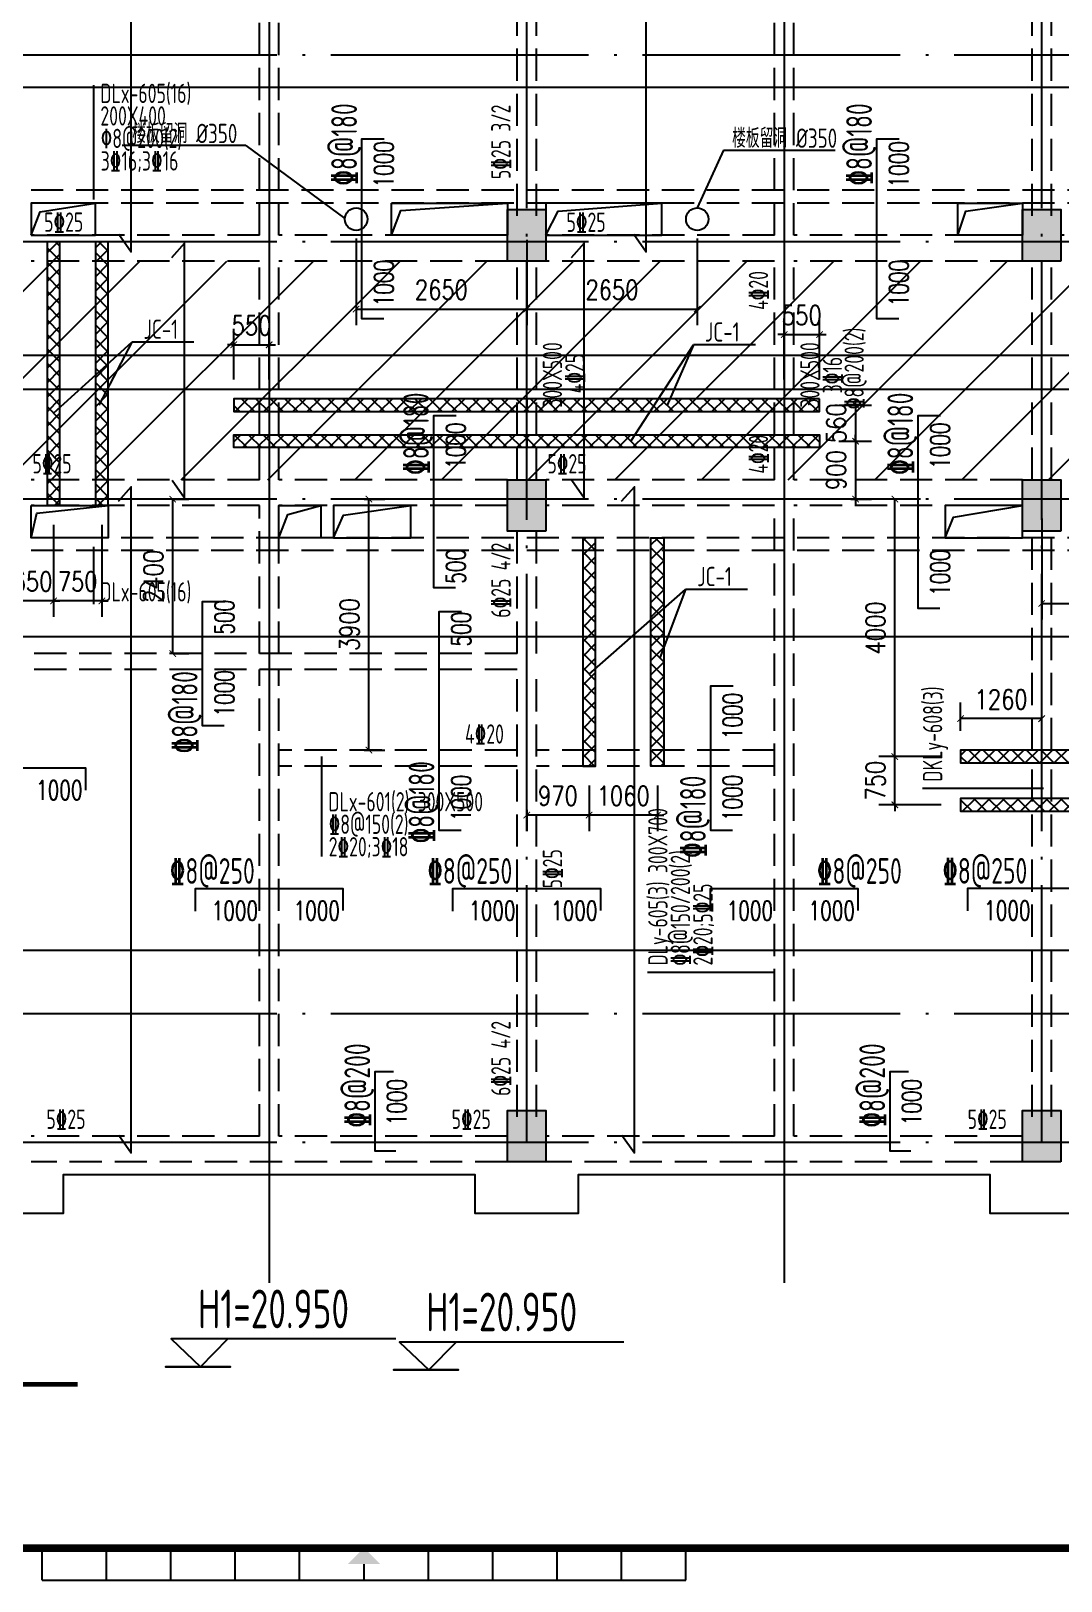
# Model space of a CAD drawing. Header units: millimetres. Extents: x 2998490 to 15040601, y 444546 to 7822218.
# Drawn here: x 14896272 to 14912272, y 7486254 to 7510340 of the extents above; entities that cross this region are included whole.
import ezdxf
from ezdxf.enums import TextEntityAlignment as Align

# ---------------------------------------------------------------- set-up
doc = ezdxf.new("R2010")
doc.units = ezdxf.units.MM
doc.header["$LTSCALE"] = 2000
doc.linetypes.add('DASH', pattern=[0.35, 0.25, -0.1])
doc.linetypes.add('DOTE', pattern=[2.42, 2, -0.2, 0.02, -0.2])
for name, color, linetype in [('3-AXIS', 3, 'Continuous'), ('3-ban', 84, 'Continuous'), ('3-ban-hatch', 9, 'Continuous'), ('3-ban-rein', 1, 'Continuous'), ('3-ban-TEXT', 7, 'Continuous'), ('3-ban设备基础', 3, 'Continuous'), ('3-COLUMN-UP', 2, 'Continuous'), ('3-dote', 43, 'DOTE'), ('3-HATCH', 8, 'Continuous'), ('3-liang-rein-X', 54, 'Continuous'), ('3-liang-rein-Y', 130, 'Continuous'), ('3-liang-R截面-X', 50, 'Continuous'), ('3-liang-R截面-Y', 70, 'Continuous'), ('3-liang-s-1', 44, 'Continuous'), ('3-liang-xu', 120, 'DASH'), ('图框', 7, 'Continuous')]:
    doc.layers.add(name, color=color, linetype=linetype)
doc.styles.add('DIM_FONT', font='SIMPLEX', dxfattribs={"width": 0.8, "bigfont": 'HZTXT'})
doc.styles.add('NT4', font='tssdeng.shx', dxfattribs={"width": 0.65, "bigfont": 'tssdchn.shx'})
doc.styles.add('TJ1', font='tj-romans1.shx', dxfattribs={"width": 0.8, "bigfont": 'tj-hztxt1.shx'})
doc.styles.add('TSSD_Rein', font='Tssdeng.shx', dxfattribs={"width": 0.7, "bigfont": 'hztxt.shx'})
doc.dimstyles.new('DIMN100', dxfattribs={"dimtxt": 300, "dimasz": 100, "dimexe": 250, "dimexo": 300, "dimgap": 150, "dimtad": 1, "dimdec": 0, "dimzin": 0, "dimdsep": 46, "dimtxsty": 'DIM_FONT', "dimblk": 'ARCHTICK', "dimcen": 0.09, "dimclrt": 7, "dimazin": 2, "dimtfac": 1, "dimtdec": 0, "dimtix": 1, "dimtmove": 2, "dimatfit": 3, "dimldrblk": 'ARCHTICK', "dimfxl": 0, "dimtolj": 1, "dimtzin": 0, "dimarcsym": 0})

# ---------------------------------------------------------------- blocks, each defined once
blk = doc.blocks.new('TJAD_TK_A0')
at = {"layer": '图框'}
for p, q in [((1517.5, -436.65), (1517.5, -431.65)), ((1527.5, -436.65), (1527.5, -431.65)), ((1537.5, -436.65), (1537.5, -431.65)), ((1547.5, -436.65), (1547.5, -431.65)), ((1557.5, -436.65), (1557.5, -431.65)), ((1577.5, -436.65), (1577.5, -431.65)), ((1587.5, -436.65), (1587.5, -431.65)), ((1597.5, -436.65), (1597.5, -431.65)), ((1607.5, -436.65), (1607.5, -431.65)), ((1617.5, -436.65), (1617.5, -431.65)), ((1517.5, -436.65), (1617.5, -436.65))]:
    blk.add_line(p, q, dxfattribs=at)
at = {"layer": '图框', "const_width": 1.2}
blk.add_lwpolyline([(2152, -431.7), (2152, 389.3), (998, 389.3), (998, -431.7)], close=True, dxfattribs=at)
at = {"layer": '图框', "const_width": 0.3}
blk.add_lwpolyline([(1567.5, -434.15), (1567.5, -436.65)], dxfattribs=at)
at = {"layer": '图框'}
blk.add_solid([(1570, -434.15), (1565, -434.15), (1567.5, -431.65)], dxfattribs=at)
blk = doc.blocks.new('_ArchTick')
at = {"color": 0, "linetype": 'ByBlock', "const_width": 0.15}
blk.add_lwpolyline([(-0.5, -0.5), (0.5, 0.5)], dxfattribs=at)
blk = doc.blocks.new('*D821')
at = {"layer": '3-ban设备基础', "color": 0, "lineweight": -2}
for p, q in [((14901322, 7507115), (14901322, 7505769)), ((14903972, 7507093), (14903972, 7505769)), ((14901322, 7506019), (14903972, 7506019))]:
    blk.add_line(p, q, dxfattribs=at)
at = {"layer": 'Defpoints', "color": 0}
for p in [(14901322, 7507415), (14903972, 7507393), (14903972, 7506019)]:
    blk.add_point(p, dxfattribs=at)
at = {"layer": '3-ban设备基础', "color": 0, "lineweight": -2, "xscale": 100, "yscale": 100, "zscale": 100, "rotation": 180}
blk.add_blockref('_ArchTick', (14901322, 7506019), dxfattribs=at)
at = {"layer": '3-ban设备基础', "color": 0, "lineweight": -2, "xscale": 100, "yscale": 100, "zscale": 100}
blk.add_blockref('_ArchTick', (14903972, 7506019), dxfattribs=at)
at = {"layer": '3-ban设备基础', "color": 7, "insert": (14902647, 7506319), "char_height": 300, "attachment_point": 5, "style": 'DIM_FONT'}
blk.add_mtext('\\A1;2650', dxfattribs=at)
blk = doc.blocks.new('*D822')
at = {"layer": '3-ban设备基础', "color": 0, "lineweight": -2}
for p, q in [((14903972, 7507093), (14903972, 7505769)), ((14906622, 7507115), (14906622, 7505769)), ((14903972, 7506019), (14906622, 7506019))]:
    blk.add_line(p, q, dxfattribs=at)
at = {"layer": 'Defpoints', "color": 0}
for p in [(14903972, 7507393), (14906622, 7507415), (14906622, 7506019)]:
    blk.add_point(p, dxfattribs=at)
at = {"layer": '3-ban设备基础', "color": 0, "lineweight": -2, "xscale": 100, "yscale": 100, "zscale": 100, "rotation": 180}
blk.add_blockref('_ArchTick', (14903972, 7506019), dxfattribs=at)
at = {"layer": '3-ban设备基础', "color": 0, "lineweight": -2, "xscale": 100, "yscale": 100, "zscale": 100}
blk.add_blockref('_ArchTick', (14906622, 7506019), dxfattribs=at)
at = {"layer": '3-ban设备基础', "color": 7, "insert": (14905297, 7506319), "char_height": 300, "attachment_point": 5, "style": 'DIM_FONT'}
blk.add_mtext('\\A1;2650', dxfattribs=at)
blk = doc.blocks.new('*D823')
at = {"layer": '3-ban设备基础', "color": 0, "lineweight": -2}
for p, q in [((14911972, 7502765), (14911972, 7501194)), ((14914422, 7502415), (14914422, 7501194)), ((14911972, 7501444), (14914422, 7501444))]:
    blk.add_line(p, q, dxfattribs=at)
at = {"layer": 'Defpoints', "color": 0}
for p in [(14911972, 7503065), (14914422, 7502715), (14914422, 7501444)]:
    blk.add_point(p, dxfattribs=at)
at = {"layer": '3-ban设备基础', "color": 0, "lineweight": -2, "xscale": 100, "yscale": 100, "zscale": 100, "rotation": 180}
blk.add_blockref('_ArchTick', (14911972, 7501444), dxfattribs=at)
at = {"layer": '3-ban设备基础', "color": 0, "lineweight": -2, "xscale": 100, "yscale": 100, "zscale": 100}
blk.add_blockref('_ArchTick', (14914422, 7501444), dxfattribs=at)
at = {"layer": '3-ban设备基础', "color": 7, "insert": (14913197, 7501744), "char_height": 300, "attachment_point": 5, "style": 'DIM_FONT'}
blk.add_mtext('\\A1;2450', dxfattribs=at)
blk = doc.blocks.new('*D924')
at = {"layer": '3-ban设备基础', "color": 0, "lineweight": -2}
for p, q in [((14896622, 7502665), (14896622, 7501234)), ((14897372, 7502665), (14897372, 7501234)), ((14896622, 7501484), (14896522, 7501484)), ((14897372, 7501484), (14896622, 7501484)), ((14897372, 7501484), (14897472, 7501484))]:
    blk.add_line(p, q, dxfattribs=at)
at = {"layer": 'Defpoints', "color": 0}
for p in [(14896622, 7502965), (14897372, 7502965), (14896622, 7501484)]:
    blk.add_point(p, dxfattribs=at)
at = {"layer": '3-ban设备基础', "color": 0, "lineweight": -2, "xscale": 100, "yscale": 100, "zscale": 100}
blk.add_blockref('_ArchTick', (14896622, 7501484), dxfattribs=at)
at = {"layer": '3-ban设备基础', "color": 0, "lineweight": -2, "xscale": 100, "yscale": 100, "zscale": 100, "rotation": 180}
blk.add_blockref('_ArchTick', (14897372, 7501484), dxfattribs=at)
at = {"layer": '3-ban设备基础', "color": 7, "insert": (14896997, 7501784), "char_height": 300, "attachment_point": 5, "style": 'DIM_FONT'}
blk.add_mtext('\\A1;750', dxfattribs=at)
blk = doc.blocks.new('*D925')
at = {"layer": '3-ban设备基础', "color": 0, "lineweight": -2}
for p, q in [((14896622, 7502665), (14896622, 7501234)), ((14895972, 7501799), (14895972, 7501234)), ((14895972, 7501484), (14895872, 7501484)), ((14896622, 7501484), (14895972, 7501484)), ((14896622, 7501484), (14896722, 7501484))]:
    blk.add_line(p, q, dxfattribs=at)
at = {"layer": 'Defpoints', "color": 0}
for p in [(14896622, 7502965), (14895972, 7502099), (14895972, 7501484)]:
    blk.add_point(p, dxfattribs=at)
at = {"layer": '3-ban设备基础', "color": 0, "lineweight": -2, "xscale": 100, "yscale": 100, "zscale": 100}
blk.add_blockref('_ArchTick', (14895972, 7501484), dxfattribs=at)
at = {"layer": '3-ban设备基础', "color": 0, "lineweight": -2, "xscale": 100, "yscale": 100, "zscale": 100, "rotation": 180}
blk.add_blockref('_ArchTick', (14896622, 7501484), dxfattribs=at)
at = {"layer": '3-ban设备基础', "color": 7, "insert": (14896297, 7501784), "char_height": 300, "attachment_point": 5, "style": 'DIM_FONT'}
blk.add_mtext('\\A1;650', dxfattribs=at)
blk = doc.blocks.new('*D926')
at = {"layer": '3-ban设备基础', "color": 0, "lineweight": -2}
for p, q in [((14899422, 7504925), (14899422, 7505713)), ((14899972, 7504925), (14899972, 7505713)), ((14899422, 7505463), (14899322, 7505463)), ((14899422, 7505463), (14899972, 7505463)), ((14899972, 7505463), (14900072, 7505463))]:
    blk.add_line(p, q, dxfattribs=at)
at = {"layer": 'Defpoints', "color": 0}
for p in [(14899972, 7505463), (14899422, 7504625), (14899972, 7504625)]:
    blk.add_point(p, dxfattribs=at)
at = {"layer": '3-ban设备基础', "color": 0, "lineweight": -2, "xscale": 100, "yscale": 100, "zscale": 100}
blk.add_blockref('_ArchTick', (14899422, 7505463), dxfattribs=at)
at = {"layer": '3-ban设备基础', "color": 0, "lineweight": -2, "xscale": 100, "yscale": 100, "zscale": 100, "rotation": 180}
blk.add_blockref('_ArchTick', (14899972, 7505463), dxfattribs=at)
at = {"layer": '3-ban设备基础', "color": 7, "insert": (14899697, 7505763), "char_height": 300, "attachment_point": 5, "style": 'DIM_FONT'}
blk.add_mtext('\\A1;550', dxfattribs=at)
blk = doc.blocks.new('*D927')
at = {"layer": '3-ban设备基础', "color": 0, "lineweight": -2}
for p, q in [((14907972, 7504925), (14907972, 7505872)), ((14908522, 7504925), (14908522, 7505872)), ((14907972, 7505622), (14907872, 7505622)), ((14907972, 7505622), (14908522, 7505622)), ((14908522, 7505622), (14908622, 7505622))]:
    blk.add_line(p, q, dxfattribs=at)
at = {"layer": 'Defpoints', "color": 0}
for p in [(14908522, 7505622), (14907972, 7504625), (14908522, 7504625)]:
    blk.add_point(p, dxfattribs=at)
at = {"layer": '3-ban设备基础', "color": 0, "lineweight": -2, "xscale": 100, "yscale": 100, "zscale": 100}
blk.add_blockref('_ArchTick', (14907972, 7505622), dxfattribs=at)
at = {"layer": '3-ban设备基础', "color": 0, "lineweight": -2, "xscale": 100, "yscale": 100, "zscale": 100, "rotation": 180}
blk.add_blockref('_ArchTick', (14908522, 7505622), dxfattribs=at)
at = {"layer": '3-ban设备基础', "color": 7, "insert": (14908247, 7505922), "char_height": 300, "attachment_point": 5, "style": 'DIM_FONT'}
blk.add_mtext('\\A1;550', dxfattribs=at)
blk = doc.blocks.new('*D928')
at = {"layer": '3-ban设备基础', "color": 0, "lineweight": -2}
for p, q in [((14909081, 7504525), (14909081, 7504625)), ((14908822, 7504525), (14909331, 7504525)), ((14909081, 7504525), (14909081, 7503965)), ((14908822, 7503965), (14909331, 7503965)), ((14909081, 7503965), (14909081, 7503865))]:
    blk.add_line(p, q, dxfattribs=at)
at = {"layer": 'Defpoints', "color": 0}
for p in [(14908522, 7504525), (14908522, 7503965), (14909081, 7503965)]:
    blk.add_point(p, dxfattribs=at)
at = {"layer": '3-ban设备基础', "color": 0, "lineweight": -2, "xscale": 100, "yscale": 100, "zscale": 100}
for p, rotation in [((14909081, 7504525), 270), ((14909081, 7503965), 90)]:
    blk.add_blockref('_ArchTick', p, dxfattribs=dict(at, rotation=rotation))
at = {"layer": '3-ban设备基础', "color": 7, "insert": (14908781, 7504245), "char_height": 300, "attachment_point": 5, "rotation": 90, "style": 'DIM_FONT'}
blk.add_mtext('\\A1;560', dxfattribs=at)
blk = doc.blocks.new('*D929')
at = {"layer": '3-ban设备基础', "color": 0, "lineweight": -2}
for p, q in [((14908822, 7503965), (14909331, 7503965)), ((14909081, 7503965), (14909081, 7504065)), ((14909081, 7503965), (14909081, 7503065)), ((14909007, 7503065), (14909331, 7503065)), ((14909081, 7503065), (14909081, 7502965))]:
    blk.add_line(p, q, dxfattribs=at)
at = {"layer": 'Defpoints', "color": 0}
for p in [(14908522, 7503965), (14908707, 7503065), (14909081, 7503065)]:
    blk.add_point(p, dxfattribs=at)
at = {"layer": '3-ban设备基础', "color": 0, "lineweight": -2, "xscale": 100, "yscale": 100, "zscale": 100}
for p, rotation in [((14909081, 7503965), 270), ((14909081, 7503065), 90)]:
    blk.add_blockref('_ArchTick', p, dxfattribs=dict(at, rotation=rotation))
at = {"layer": '3-ban设备基础', "color": 7, "insert": (14908781, 7503515), "char_height": 300, "attachment_point": 5, "rotation": 90, "style": 'DIM_FONT'}
blk.add_mtext('\\A1;900', dxfattribs=at)
blk = doc.blocks.new('*D933')
at = {"layer": '3-ban设备基础', "color": 0, "lineweight": -2}
for p, q in [((14910712, 7499465), (14910712, 7499904)), ((14911972, 7499465), (14911972, 7499904)), ((14911972, 7499654), (14910712, 7499654))]:
    blk.add_line(p, q, dxfattribs=at)
at = {"layer": 'Defpoints', "color": 0}
for p in [(14910712, 7499654), (14910712, 7499165), (14911972, 7499165)]:
    blk.add_point(p, dxfattribs=at)
at = {"layer": '3-ban设备基础', "color": 0, "lineweight": -2, "xscale": 100, "yscale": 100, "zscale": 100, "rotation": 180}
blk.add_blockref('_ArchTick', (14910712, 7499654), dxfattribs=at)
at = {"layer": '3-ban设备基础', "color": 0, "lineweight": -2, "xscale": 100, "yscale": 100, "zscale": 100}
blk.add_blockref('_ArchTick', (14911972, 7499654), dxfattribs=at)
at = {"layer": '3-ban设备基础', "color": 7, "insert": (14911342, 7499954), "char_height": 300, "attachment_point": 5, "style": 'DIM_FONT'}
blk.add_mtext('\\A1;1260', dxfattribs=at)
blk = doc.blocks.new('*D934')
at = {"layer": '3-ban设备基础', "color": 0, "lineweight": -2}
for p, q in [((14910412, 7499065), (14909441, 7499065)), ((14909691, 7499065), (14909691, 7499165)), ((14909691, 7498315), (14909691, 7499065)), ((14910412, 7498315), (14909441, 7498315)), ((14909691, 7498315), (14909691, 7498215))]:
    blk.add_line(p, q, dxfattribs=at)
at = {"layer": 'Defpoints', "color": 0}
for p in [(14909691, 7499065), (14910712, 7499065), (14910712, 7498315)]:
    blk.add_point(p, dxfattribs=at)
at = {"layer": '3-ban设备基础', "color": 0, "lineweight": -2, "xscale": 100, "yscale": 100, "zscale": 100}
for p, rotation in [((14909691, 7499065), 270), ((14909691, 7498315), 90)]:
    blk.add_blockref('_ArchTick', p, dxfattribs=dict(at, rotation=rotation))
at = {"layer": '3-ban设备基础', "color": 7, "insert": (14909391, 7498690), "char_height": 300, "attachment_point": 5, "rotation": 90, "style": 'DIM_FONT'}
blk.add_mtext('\\A1;750', dxfattribs=at)
blk = doc.blocks.new('*D935')
at = {"layer": '3-ban设备基础', "color": 0, "lineweight": -2}
for p, q in [((14910088, 7503065), (14909441, 7503065)), ((14909691, 7499065), (14909691, 7503065)), ((14910412, 7499065), (14909441, 7499065))]:
    blk.add_line(p, q, dxfattribs=at)
at = {"layer": 'Defpoints', "color": 0}
for p in [(14909691, 7503065), (14910388, 7503065), (14910712, 7499065)]:
    blk.add_point(p, dxfattribs=at)
at = {"layer": '3-ban设备基础', "color": 0, "lineweight": -2, "xscale": 100, "yscale": 100, "zscale": 100}
for p, rotation in [((14909691, 7503065), 90), ((14909691, 7499065), 270)]:
    blk.add_blockref('_ArchTick', p, dxfattribs=dict(at, rotation=rotation))
at = {"layer": '3-ban设备基础', "color": 7, "insert": (14909391, 7501065), "char_height": 300, "attachment_point": 5, "rotation": 90, "style": 'DIM_FONT'}
blk.add_mtext('\\A1;4000', dxfattribs=at)
blk = doc.blocks.new('*D936')
at = {"layer": '3-ban设备基础', "color": 0, "lineweight": -2}
for p, q in [((14904942, 7498615), (14904942, 7497906)), ((14906002, 7498615), (14906002, 7497906)), ((14904942, 7498156), (14904842, 7498156)), ((14906002, 7498156), (14904942, 7498156)), ((14906002, 7498156), (14906102, 7498156))]:
    blk.add_line(p, q, dxfattribs=at)
at = {"layer": 'Defpoints', "color": 0}
for p in [(14904942, 7498915), (14906002, 7498915), (14904942, 7498156)]:
    blk.add_point(p, dxfattribs=at)
at = {"layer": '3-ban设备基础', "color": 0, "lineweight": -2, "xscale": 100, "yscale": 100, "zscale": 100}
blk.add_blockref('_ArchTick', (14904942, 7498156), dxfattribs=at)
at = {"layer": '3-ban设备基础', "color": 0, "lineweight": -2, "xscale": 100, "yscale": 100, "zscale": 100, "rotation": 180}
blk.add_blockref('_ArchTick', (14906002, 7498156), dxfattribs=at)
at = {"layer": '3-ban设备基础', "color": 7, "insert": (14905472, 7498456), "char_height": 300, "attachment_point": 5, "style": 'DIM_FONT'}
blk.add_mtext('\\A1;1060', dxfattribs=at)
blk = doc.blocks.new('*D937')
at = {"layer": '3-ban设备基础', "color": 0, "lineweight": -2}
for p, q in [((14904942, 7498615), (14904942, 7497906)), ((14903972, 7498237), (14903972, 7497906)), ((14904942, 7498156), (14903972, 7498156))]:
    blk.add_line(p, q, dxfattribs=at)
at = {"layer": 'Defpoints', "color": 0}
for p in [(14904942, 7498915), (14903972, 7498537), (14903972, 7498156)]:
    blk.add_point(p, dxfattribs=at)
at = {"layer": '3-ban设备基础', "color": 0, "lineweight": -2, "xscale": 100, "yscale": 100, "zscale": 100, "rotation": 180}
blk.add_blockref('_ArchTick', (14903972, 7498156), dxfattribs=at)
at = {"layer": '3-ban设备基础', "color": 0, "lineweight": -2, "xscale": 100, "yscale": 100, "zscale": 100}
blk.add_blockref('_ArchTick', (14904942, 7498156), dxfattribs=at)
at = {"layer": '3-ban设备基础', "color": 7, "insert": (14904457, 7498456), "char_height": 300, "attachment_point": 5, "style": 'DIM_FONT'}
blk.add_mtext('\\A1;970', dxfattribs=at)
blk = doc.blocks.new('*D1900')
at = {"layer": '3-ban', "color": 0, "lineweight": -2}
for p, q in [((14901450, 7503065), (14901770, 7503065)), ((14901520, 7499165), (14901520, 7503065)), ((14901450, 7499165), (14901770, 7499165))]:
    blk.add_line(p, q, dxfattribs=at)
at = {"layer": 'Defpoints', "color": 0}
for p in [(14901150, 7503065), (14901520, 7503065), (14901150, 7499165)]:
    blk.add_point(p, dxfattribs=at)
at = {"layer": '3-ban', "color": 0, "lineweight": -2, "xscale": 100, "yscale": 100, "zscale": 100}
for p, rotation in [((14901520, 7503065), 90), ((14901520, 7499165), 270)]:
    blk.add_blockref('_ArchTick', p, dxfattribs=dict(at, rotation=rotation))
at = {"layer": '3-ban', "color": 7, "insert": (14901220, 7501115), "char_height": 300, "attachment_point": 5, "rotation": 90, "style": 'DIM_FONT'}
blk.add_mtext('\\A1;3900', dxfattribs=at)
blk = doc.blocks.new('*D1906')
at = {"layer": '3-ban', "color": 0, "lineweight": -2}
for p, q in [((14898473, 7500665), (14898473, 7503065)), ((14898482, 7503065), (14898723, 7503065)), ((14898482, 7500665), (14898723, 7500665))]:
    blk.add_line(p, q, dxfattribs=at)
at = {"layer": 'Defpoints', "color": 0}
for p in [(14898182, 7503065), (14898473, 7503065), (14898182, 7500665)]:
    blk.add_point(p, dxfattribs=at)
at = {"layer": '3-ban', "color": 0, "lineweight": -2, "xscale": 100, "yscale": 100, "zscale": 100}
for p, rotation in [((14898473, 7503065), 90), ((14898473, 7500665), 270)]:
    blk.add_blockref('_ArchTick', p, dxfattribs=dict(at, rotation=rotation))
at = {"layer": '3-ban', "color": 7, "insert": (14898173, 7501865), "char_height": 300, "attachment_point": 5, "rotation": 90, "style": 'DIM_FONT'}
blk.add_mtext('\\A1;2400', dxfattribs=at)

msp = doc.modelspace()

# ---------------------------------------------------------------- hatches: boundary and pattern name
at = {"layer": '3-ban-hatch'}
h = msp.add_hatch(dxfattribs=at)
h.set_pattern_fill('ANSI31', color=8, scale=300, style=0)
h.paths.add_polyline_path([(14920272.1, 7506765.4), (14857422.1, 7506765.4), (14857422.1, 7503365.4), (14920272.1, 7503365.4)])
at = {"layer": '3-ban设备基础'}
h = msp.add_hatch(dxfattribs=at)
h.set_pattern_fill('ANSI37', color=256, scale=50, style=0)
h.paths.add_polyline_path([(14896722.1, 7507065.4), (14896522.1, 7507065.4), (14896522.1, 7502965.4), (14896722.1, 7502965.4)])
h = msp.add_hatch(dxfattribs=at)
h.set_pattern_fill('ANSI37', color=256, scale=50, style=0)
h.paths.add_polyline_path([(14897472.1, 7507065.4), (14897272.1, 7507065.4), (14897272.1, 7502965.4), (14897472.1, 7502965.4)])
h = msp.add_hatch(dxfattribs=at)
h.set_pattern_fill('ANSI37', color=256, scale=50, style=0)
h.paths.add_polyline_path([(14903972.1, 7504625.4), (14899422.1, 7504625.4), (14899422.1, 7504425.4), (14903972.1, 7504425.4)])
h = msp.add_hatch(dxfattribs=at)
h.set_pattern_fill('ANSI37', color=256, scale=50, style=0)
h.paths.add_polyline_path([(14908522.1, 7504625.4), (14903972.1, 7504625.4), (14903972.1, 7504425.4), (14908522.1, 7504425.4)])
h = msp.add_hatch(dxfattribs=at)
h.set_pattern_fill('ANSI37', color=256, scale=50, style=0)
h.paths.add_polyline_path([(14903972.1, 7503865.4), (14899422.1, 7503865.4), (14899422.1, 7504065.4), (14903972.1, 7504065.4)])
h = msp.add_hatch(dxfattribs=at)
h.set_pattern_fill('ANSI37', color=256, scale=50, style=0)
h.paths.add_polyline_path([(14908522.1, 7503865.4), (14903972.1, 7503865.4), (14903972.1, 7504065.4), (14908522.1, 7504065.4)])
h = msp.add_hatch(dxfattribs=at)
h.set_pattern_fill('ANSI37', color=256, scale=50, style=0)
h.paths.add_polyline_path([(14904842.1, 7498915.4), (14905042.1, 7498915.4), (14905042.1, 7502465.4), (14904842.1, 7502465.4)])
h = msp.add_hatch(dxfattribs=at)
h.set_pattern_fill('ANSI37', color=256, scale=50, style=0)
h.paths.add_polyline_path([(14906102.1, 7498915.4), (14905902.1, 7498915.4), (14905902.1, 7502465.4), (14906102.1, 7502465.4)])
h = msp.add_hatch(dxfattribs=at)
h.set_pattern_fill('ANSI37', color=256, scale=50, style=0)
h.paths.add_polyline_path([(14916122.2, 7499165.4), (14910712.1, 7499165.4), (14910712.1, 7498965.4), (14916122.2, 7498965.4)])
h = msp.add_hatch(dxfattribs=at)
h.set_pattern_fill('ANSI37', color=256, scale=50, style=0)
h.paths.add_polyline_path([(14916122.2, 7498415.4), (14910712.1, 7498415.4), (14910712.1, 7498215.4), (14916122.2, 7498215.4)])
at = {"layer": '3-HATCH'}
for points in [[(14904272.1, 7506765.4), (14903672.1, 7506765.4), (14903672.1, 7507565.4), (14904272.1, 7507565.4)], [(14912272.1, 7506765.4), (14911672.1, 7506765.4), (14911672.1, 7507565.4), (14912272.1, 7507565.4)], [(14904272.1, 7502565.4), (14903672.1, 7502565.4), (14903672.1, 7503365.4), (14904272.1, 7503365.4)], [(14912272.1, 7502565.4), (14911672.1, 7502565.4), (14911672.1, 7503365.4), (14912272.1, 7503365.4)], [(14904272.1, 7492765.4), (14903672.1, 7492765.4), (14903672.1, 7493565.4), (14904272.1, 7493565.4)], [(14912272.1, 7492765.4), (14911672.1, 7492765.4), (14911672.1, 7493565.4), (14912272.1, 7493565.4)]]:
    msp.add_hatch(color=256, dxfattribs=at).paths.add_polyline_path(points)

# ---------------------------------------------------------------- linework, layer by layer
at = {"layer": '3-AXIS', "color": 15, "linetype": 'DOTE'}
for p, q in [((14903972.1, 7493065.4), (14903972.1, 7521720.3)), ((14911972.1, 7493065.4), (14911972.1, 7521720.3)), ((14933972.1, 7509965.4), (14854748.9, 7509965.4)), ((14933972.1, 7507065.4), (14854748.9, 7507065.4)), ((14933972.1, 7503065.4), (14854748.9, 7503065.4)), ((14933972.1, 7495065.4), (14854748.9, 7495065.4)), ((14933972.1, 7493065.4), (14854748.9, 7493065.4))]:
    msp.add_line(p, q, dxfattribs=at)
at = {"layer": '3-ban'}
msp.add_lwpolyline([(14905481.8, 7489967.7), (14901994.8, 7489967.7), (14902450.6, 7489536.4), (14901905.6, 7489536.4), (14902914.3, 7489536.4), (14902450.6, 7489536.4), (14902874.5, 7489967.7)], dxfattribs=at)
at = {"layer": '3-ban', "const_width": 70}
msp.add_lwpolyline([(14884540.6, 7489309.3), (14896996.4, 7489309.3)], dxfattribs=at)
at = {"layer": '3-ban-rein'}
for points in [[(14897634.4, 7507181.5), (14897827.9, 7506907.9), (14897827.9, 7517255.7), (14897624.8, 7517026.4)], [(14905634.4, 7507181.5), (14905827.9, 7506907.9), (14905827.9, 7517255.7), (14905624.8, 7517026.4)], [(14919910.2, 7509657.2), (14920183.9, 7509463.8), (14857522.8, 7509463.8), (14857752.1, 7509666.9)], [(14901750.7, 7505865.4), (14901412.8, 7505865.4), (14901412.8, 7508663), (14901758.8, 7508663)], [(14909750.7, 7505865.4), (14909412.8, 7505865.4), (14909412.8, 7508663), (14909758.8, 7508663)], [(14898465.4, 7503361.2), (14898658.8, 7503087.6), (14898658.8, 7507044.8), (14898455.7, 7506815.5)], [(14904673.9, 7503361.2), (14904867.3, 7503087.6), (14904867.3, 7507044.8), (14904664.2, 7506815.5)], [(14920155.5, 7504961.3), (14920155.5, 7505299.3), (14857539, 7505299.3), (14857539, 7504953.3)], [(14919949.7, 7504963), (14920223.4, 7504769.5), (14857522.8, 7504769.5), (14857752.1, 7504972.6)], [(14902868.3, 7501687.5), (14902530.4, 7501687.5), (14902530.4, 7504365.4), (14902876.4, 7504365.4)], [(14910391.3, 7501365.4), (14910053.3, 7501365.4), (14910053.3, 7504365.4), (14910399.3, 7504365.4)], [(14897634.4, 7493181.5), (14897827.9, 7492907.9), (14897827.9, 7503255.7), (14897624.8, 7503026.4)], [(14905451.5, 7493181.5), (14905644.9, 7492907.9), (14905644.9, 7503255.7), (14905441.9, 7503026.4)], [(14899274.4, 7499540.4), (14898936.4, 7499540.4), (14898936.4, 7501474.4), (14899282.4, 7501474.4)], [(14902952.4, 7497915.4), (14902614.5, 7497915.4), (14902614.5, 7501319.8), (14902960.5, 7501319.8)], [(14920116, 7500587), (14920116, 7500924.9), (14857524.9, 7500924.9), (14857524.9, 7500578.9)], [(14907169.6, 7497915.4), (14906831.6, 7497915.4), (14906831.6, 7500165.4), (14907177.7, 7500165.4)], [(14897122.2, 7498544.8), (14897122.2, 7498882.7), (14894822.2, 7498882.7), (14894822.2, 7498536.7)], [(14901122.2, 7496672.2), (14901122.2, 7497010.1), (14898822.2, 7497010.1), (14898822.2, 7496664.1)], [(14905122.2, 7496672.2), (14905122.2, 7497010.1), (14902822.2, 7497010.1), (14902822.2, 7496664.1)], [(14909122.2, 7496672.2), (14909122.2, 7497010.1), (14906822.2, 7497010.1), (14906822.2, 7496664.1)], [(14913122.2, 7496674.7), (14913122.2, 7497012.7), (14910822.2, 7497012.7), (14910822.2, 7496666.6)], [(14919910.2, 7496244.3), (14920183.9, 7496050.8), (14857522.8, 7496050.8), (14857752.1, 7496253.9)], [(14901904.8, 7494165.4), (14901612.7, 7494165.4), (14901612.7, 7492939.4), (14901942, 7492939.4)], [(14909904.8, 7494165.4), (14909612.7, 7494165.4), (14909612.7, 7492939.4), (14909942, 7492939.4)]]:
    msp.add_lwpolyline(points, dxfattribs=at)
at = {"layer": '3-ban设备基础'}
for p, q in [((14899611.6, 7508562.6), (14897686.7, 7508562.6)), ((14899611.6, 7508562.6), (14901147.5, 7507426.4)), ((14907028.7, 7508489.3), (14906622.1, 7507590.4)), ((14907028.7, 7508489.3), (14908761.6, 7508489.3)), ((14896622.1, 7504402.2), (14897840.1, 7505506)), ((14897840.1, 7505506), (14897323.2, 7504525.4)), ((14898802.6, 7505506), (14897840.1, 7505506)), ((14905590.2, 7503965.4), (14906561.5, 7505463.7)), ((14906561.5, 7505463.7), (14906152.7, 7504525.4)), ((14907524, 7505463.7), (14906561.5, 7505463.7)), ((14904942.1, 7500347.9), (14906441.7, 7501663)), ((14906441.7, 7501663), (14906039.9, 7500597.1)), ((14907404.2, 7501663), (14906441.7, 7501663))]:
    msp.add_line(p, q, dxfattribs=at)
at = {"layer": '3-ban设备基础', "ltscale": 0.5}
for points in [[(14896722.1, 7507065.4), (14896522.1, 7507065.4), (14896522.1, 7502965.4), (14896722.1, 7502965.4)], [(14897472.1, 7507065.4), (14897272.1, 7507065.4), (14897272.1, 7502965.4), (14897472.1, 7502965.4)], [(14903972.1, 7504625.4), (14899422.1, 7504625.4), (14899422.1, 7504425.4), (14903972.1, 7504425.4)], [(14908522.1, 7504625.4), (14903972.1, 7504625.4), (14903972.1, 7504425.4), (14908522.1, 7504425.4)], [(14903972.1, 7503865.4), (14899422.1, 7503865.4), (14899422.1, 7504065.4), (14903972.1, 7504065.4)], [(14908522.1, 7503865.4), (14903972.1, 7503865.4), (14903972.1, 7504065.4), (14908522.1, 7504065.4)], [(14916122.2, 7499165.4), (14910712.1, 7499165.4), (14910712.1, 7498965.4), (14916122.2, 7498965.4)], [(14916122.2, 7498415.4), (14910712.1, 7498415.4), (14910712.1, 7498215.4), (14916122.2, 7498215.4)]]:
    msp.add_lwpolyline(points, close=True, dxfattribs=at)
at = {"layer": '3-ban设备基础', "ltscale": 2}
for points in [[(14904842.1, 7498915.4), (14905042.1, 7498915.4), (14905042.1, 7502465.4), (14904842.1, 7502465.4)], [(14906102.1, 7498915.4), (14905902.1, 7498915.4), (14905902.1, 7502465.4), (14906102.1, 7502465.4)]]:
    msp.add_lwpolyline(points, close=True, dxfattribs=at)
at = {"layer": '3-ban设备基础'}
for centre in [(14901322.1, 7507415.4), (14906622.1, 7507415.4)]:
    msp.add_circle(centre, 175, dxfattribs=at)
at = {"layer": '3-COLUMN-UP'}
for points in [[(14904272.1, 7506765.4), (14903672.1, 7506765.4), (14903672.1, 7507565.4), (14904272.1, 7507565.4)], [(14912272.1, 7506765.4), (14911672.1, 7506765.4), (14911672.1, 7507565.4), (14912272.1, 7507565.4)], [(14904272.1, 7502565.4), (14903672.1, 7502565.4), (14903672.1, 7503365.4), (14904272.1, 7503365.4)], [(14912272.1, 7502565.4), (14911672.1, 7502565.4), (14911672.1, 7503365.4), (14912272.1, 7503365.4)], [(14904272.1, 7492765.4), (14903672.1, 7492765.4), (14903672.1, 7493565.4), (14904272.1, 7493565.4)], [(14912272.1, 7492765.4), (14911672.1, 7492765.4), (14911672.1, 7493565.4), (14912272.1, 7493565.4)]]:
    msp.add_lwpolyline(points, close=True, dxfattribs=at)
at = {"layer": '3-dote'}
for p, q in [((14899972.1, 7520707.8), (14899972.1, 7492020.8)), ((14907972.1, 7520707.8), (14907972.1, 7492020.8)), ((14899972.1, 7519070.6), (14899972.1, 7490889)), ((14907972.1, 7519070.6), (14907972.1, 7490889))]:
    msp.add_line(p, q, dxfattribs=at)
at = {"layer": '3-liang-R截面-X'}
for p, q in [((14897241.9, 7509500.1), (14897241.9, 7507723)), ((14897241.9, 7502322.5), (14897241.9, 7501434)), ((14900784.1, 7499067.2), (14900784.1, 7497511.5))]:
    msp.add_line(p, q, dxfattribs=at)
msp.add_lwpolyline([(14901937.7, 7490014.6), (14898450.7, 7490014.6), (14898906.4, 7489583.3), (14898361.4, 7489583.3), (14899370.1, 7489583.3), (14898906.4, 7489583.3), (14899330.3, 7490014.6)], dxfattribs=at)
at = {"layer": '3-liang-R截面-Y'}
for p, q in [((14910118.4, 7498571.5), (14911998.3, 7498571.5)), ((14905849.9, 7495713.5), (14907822.1, 7495713.5))]:
    msp.add_line(p, q, dxfattribs=at)
at = {"layer": '3-liang-s-1'}
for points in [[(14896272.1, 7507165.4), (14897272.1, 7507165.4), (14897272.1, 7507665.4), (14896272.1, 7507665.4)], [(14901872.1, 7507665.4), (14903672.1, 7507665.4), (14903672.1, 7507165.4), (14901872.1, 7507165.4)], [(14904272.1, 7507165.4), (14906072.1, 7507165.4), (14906072.1, 7507665.4), (14904272.1, 7507665.4)], [(14910672.1, 7507665.4), (14911672.1, 7507665.4), (14911672.1, 7507165.4), (14910672.1, 7507165.4)], [(14896272.1, 7502965.4), (14897472.1, 7502965.4), (14897472.1, 7502465.4), (14896272.1, 7502465.4)], [(14900772.1, 7502465.4), (14900122.1, 7502465.4), (14900122.1, 7502965.4), (14900772.1, 7502965.4)], [(14900972.1, 7502465.4), (14902172.1, 7502465.4), (14902172.1, 7502965.4), (14900972.1, 7502965.4)], [(14910472.1, 7502465.4), (14911672.1, 7502465.4), (14911672.1, 7502965.4), (14910472.1, 7502965.4)]]:
    msp.add_lwpolyline(points, close=True, dxfattribs=at)
for points in [[(14896272.1, 7507165.4), (14896414, 7507528.1), (14897272.1, 7507665.4)], [(14901872.1, 7507165.4), (14902016.5, 7507548.6), (14903672.1, 7507665.4)], [(14904272.1, 7507165.4), (14904460.8, 7507539.7), (14906072.1, 7507665.4)], [(14910672.1, 7507165.4), (14910791.5, 7507541.1), (14911672.1, 7507665.4)], [(14896272.1, 7502465.4), (14896363.8, 7502847.8), (14897472.1, 7502965.4)], [(14900122.1, 7502465.4), (14900260, 7502824.3), (14900772.1, 7502965.4)], [(14900972.1, 7502465.4), (14901124.1, 7502818), (14902172.1, 7502965.4)], [(14910472.1, 7502465.4), (14910604.3, 7502785.9), (14911672.1, 7502965.4)], [(14920572.1, 7492165.4), (14919171.5, 7492165.4), (14919171.5, 7492565.4), (14912772.1, 7492565.4), (14912772.1, 7491965.4), (14911172.1, 7491965.4), (14911172.1, 7492565.4), (14904772.1, 7492565.4), (14904772.1, 7491965.4), (14903172.1, 7491965.4), (14903172.1, 7492565.4), (14896772.1, 7492565.4), (14896772.1, 7491965.4), (14895172.1, 7491965.4), (14895172.1, 7492565.4), (14888772.1, 7492565.4), (14888772.1, 7491965.4), (14887172.1, 7491965.4), (14887172.1, 7492565.4), (14880772.1, 7492565.4)]]:
    msp.add_lwpolyline(points, dxfattribs=at)
at = {"layer": '3-liang-xu'}
for p, q in [((14899822.2, 7507165.4), (14899822.2, 7516965.4)), ((14900122.2, 7507165.4), (14900122.2, 7516965.4)), ((14907822.2, 7507165.4), (14907822.2, 7516965.4)), ((14908122.2, 7507165.4), (14908122.2, 7516965.4)), ((14903822.2, 7507465.4), (14903822.2, 7516665.4)), ((14904122.2, 7507465.4), (14904122.2, 7516665.4)), ((14911822.2, 7507465.4), (14911822.2, 7516665.4)), ((14912122.2, 7507465.4), (14912122.2, 7516665.4)), ((14919872.2, 7507865.4), (14857722.2, 7507865.4)), ((14919872.2, 7507665.4), (14857722.2, 7507665.4)), ((14899822.2, 7507165.4), (14896272.1, 7507165.4)), ((14903672.2, 7507165.4), (14900122.2, 7507165.4)), ((14907822.2, 7507165.4), (14904272.2, 7507165.4)), ((14911672.1, 7507165.4), (14908122.2, 7507165.4)), ((14915822.2, 7507165.4), (14912272.1, 7507165.4)), ((14899822.2, 7506765.4), (14896272.2, 7506765.4)), ((14899822.2, 7503365.4), (14899822.2, 7506765.4)), ((14900122.2, 7503365.4), (14900122.2, 7506765.4)), ((14903672.2, 7506765.4), (14900122.2, 7506765.4)), ((14903822.2, 7503365.4), (14903822.2, 7506765.4)), ((14904122.2, 7503365.4), (14904122.2, 7506765.4)), ((14907822.2, 7506765.4), (14904272.2, 7506765.4)), ((14907822.2, 7503365.4), (14907822.2, 7506765.4)), ((14908122.2, 7503365.4), (14908122.2, 7506765.4)), ((14911674.1, 7506765.4), (14908122.2, 7506765.4)), ((14911822.2, 7503365.4), (14911822.2, 7506765.4)), ((14912122.2, 7503365.4), (14912122.2, 7506765.4)), ((14899822.2, 7503365.4), (14896272.2, 7503365.4)), ((14903672.2, 7503365.4), (14900122.2, 7503365.4)), ((14907822.2, 7503365.4), (14904272.2, 7503365.4)), ((14911672.2, 7503365.4), (14908122.2, 7503365.4)), ((14899822.2, 7502965.4), (14896272.2, 7502965.4)), ((14899822.2, 7500665.4), (14899822.2, 7502965.4)), ((14900122.2, 7500665.4), (14900122.2, 7502965.4)), ((14903672.2, 7502965.4), (14900122.2, 7502965.4)), ((14907822.2, 7502965.4), (14904272.2, 7502965.4)), ((14907822.2, 7493165.4), (14907822.2, 7502965.4)), ((14911672.2, 7502965.4), (14908122.2, 7502965.4)), ((14908122.2, 7493165.4), (14908122.2, 7502965.4)), ((14903822.2, 7500665.4), (14903822.2, 7502665.4)), ((14904122.2, 7500665.4), (14904122.2, 7502665.4)), ((14911822.2, 7499165.4), (14911822.2, 7502665.4)), ((14912122.2, 7499165.4), (14912122.2, 7502665.4)), ((14919872.2, 7502465.4), (14857722.2, 7502465.4)), ((14919872.2, 7502265.4), (14857722.2, 7502265.4)), ((14903822.2, 7500665.4), (14896122.2, 7500665.4)), ((14903822.2, 7500415.4), (14896122.2, 7500415.4)), ((14899822.2, 7493165.4), (14899822.2, 7500415.4)), ((14900122.2, 7493165.4), (14900122.2, 7500415.4)), ((14903822.2, 7493465.4), (14903822.2, 7500415.4)), ((14904122.2, 7493465.4), (14904122.2, 7500415.4)), ((14903822.1, 7499165.4), (14900122.1, 7499165.4)), ((14907822.1, 7499165.4), (14904122.1, 7499165.4)), ((14903822.1, 7498915.4), (14900122.1, 7498915.4)), ((14907822.1, 7498915.4), (14904122.1, 7498915.4)), ((14911822.2, 7493465.4), (14911822.2, 7498915.4)), ((14912122.2, 7493465.4), (14912122.2, 7498915.4)), ((14899822.2, 7493165.4), (14896272.2, 7493165.4)), ((14903672.2, 7493165.4), (14900122.2, 7493165.4)), ((14907822.2, 7493165.4), (14904272.2, 7493165.4)), ((14911672.2, 7493165.4), (14908122.2, 7493165.4)), ((14903672.2, 7492765.4), (14896272.2, 7492765.4)), ((14911672.2, 7492765.4), (14904272.2, 7492765.4))]:
    msp.add_line(p, q, dxfattribs=at)

# ---------------------------------------------------------------- block references
at = {"layer": '图框', "xscale": 100, "yscale": 100, "zscale": 100}
msp.add_blockref('TJAD_TK_A0', (14744694.6, 7529933.9), dxfattribs=at)

# ---------------------------------------------------------------- texts
at = {"layer": '3-ban', "style": 'TSSD_Rein', "width": 0.7}
for s, rotation, p in [('%%1328@180', 89.99419, (14901335.7, 7507939, -5065)), ('%%1328@180', 89.99419, (14909335.7, 7507939, -5065)), ('%%1328@180', 89.99419, (14902453.3, 7503444.1, -5065)), ('%%1328@180', 89.99419, (14909976.3, 7503444.1, -5065)), ('%%1328@180', 89.99419, (14898859.3, 7499116.3, -5065)), ('%%1328@180', 89.99419, (14902537.4, 7497717, -5065)), ('%%1328@180', 89.99419, (14906754.6, 7497491.3, -5065)), ('%%1328@250', 0.00581, (14898429.7, 7497087.1, -5065)), ('%%1328@250', 0.00581, (14902429.7, 7497087.1, -5065)), ('%%1328@250', 0.00581, (14908481.1, 7497087.1, -5065)), ('%%1328@250', 0.00581, (14910429.7, 7497089.6, -5065)), ('%%1328@200', 90.00581, (14901540.5, 7493301.4, -5065)), ('%%1328@200', 90.00581, (14909540.5, 7493301.4, -5065))]:
    msp.add_text(s, height=400, rotation=rotation, dxfattribs=at).set_placement(p)
msp.add_text('H1=20.950', height=600, dxfattribs=at).set_placement((14902410.1, 7490134.8))
at = {"layer": '3-ban-TEXT', "style": 'TJ1', "width": 0.7}
for s, p in [('1000', (14901902.7, 7507908.1)), ('1000', (14909902.7, 7507908.1)), ('1000', (14901902.7, 7506062.4)), ('1000', (14909902.7, 7506062.4)), ('1000', (14903020.3, 7503535.3)), ('1000', (14910543.2, 7503535.3)), ('500', (14903020.3, 7501750.9)), ('1000', (14910543.2, 7501562.4)), ('500', (14899426.3, 7500960.3)), ('500', (14903104.4, 7500775)), ('1000', (14899426.3, 7499687.4)), ('1000', (14907321.5, 7499335.3)), ('1000', (14903104.4, 7498062.4)), ('1000', (14907321.5, 7498062.4)), ('1000', (14902102.6, 7493335.3)), ('1000', (14910102.6, 7493335.3))]:
    msp.add_text(s, height=300, rotation=90, dxfattribs=at).set_placement(p)
for p in [(14896351.8, 7498392.8), (14899078.9, 7496520.3), (14900351.8, 7496520.3), (14903078.9, 7496520.3), (14904351.8, 7496520.3), (14907078.9, 7496520.3), (14908351.8, 7496520.3), (14911078.9, 7496522.8)]:
    msp.add_text('1000', height=300, dxfattribs=at).set_placement(p)
at = {"layer": '3-ban设备基础', "style": 'NT4', "width": 0.75}
for s, p in [('楼板留洞 %%C350', (14898661, 7508762.6)), ('楼板留洞 %%C350', (14907979.2, 7508689.3)), ('JC-1', (14898288.3, 7505706)), ('JC-1', (14907009.7, 7505663.7)), ('JC-1', (14906889.9, 7501863))]:
    msp.add_text(s, height=300, dxfattribs=at).set_placement(p, align=Align.MIDDLE)
at = {"layer": '3-liang-rein-X', "style": 'TSSD_Rein', "width": 0.7}
for s, p in [('%%1308@200(2)', (14897354.7, 7508520)), ('3%%13216;3%%13216', (14897354.7, 7508170.1)), ('5%%13225', (14896475.9, 7507220)), ('5%%13225', (14904590.8, 7507218.4)), ('5%%13225', (14896294.2, 7503465.4)), ('5%%13225', (14904294.2, 7503465.4)), ('4%%13220', (14903014.1, 7499265.4)), ('%%1328@150(2)', (14900896.9, 7497863.5)), ('2%%13220;3%%13218', (14900896.9, 7497513.6)), ('5%%13225', (14896511, 7493279.8)), ('5%%13225', (14902806.2, 7493279.8)), ('5%%13225', (14910821.7, 7493279.8))]:
    msp.add_text(s, height=300, dxfattribs=at).set_placement(p)
at = {"layer": '3-liang-rein-Y', "style": 'TSSD_Rein', "width": 0.7}
for s, p in [('5%%13225 3/2', (14903721, 7508038.4)), ('4%%13220', (14907722.1, 7506005.6)), ('%%1328@200(2)', (14909209.1, 7504463.6)), ('4%%13225', (14904872.1, 7504709.3)), ('3%%13216', (14908872.1, 7504709.3)), ('4%%13220', (14907722.1, 7503461.2)), ('6%%13225 4/2', (14903721, 7501222.5)), ('5%%13225', (14904522.1, 7497017.2)), ('%%1328@150/200(2)', (14906509.5, 7495817.7)), ('2%%13220;5%%13225', (14906859.5, 7495817.7)), ('6%%13225 4/2', (14903721, 7493791.2))]:
    msp.add_text(s, height=300, rotation=90, dxfattribs=at).set_placement(p)
at = {"layer": '3-liang-R截面-X', "style": 'TSSD_Rein', "width": 0.7}
for s, height, p in [('DLx-605(16)', 300, (14897349.9, 7509220)), ('200X400', 300, (14897349.9, 7508870)), ('DLx-605(16)', 300, (14897349.9, 7501474.5)), ('DLx-601(2) 300X500', 300, (14900892.1, 7498213.5)), ('H1=20.950', 600, (14898865.9, 7490181.8))]:
    msp.add_text(s, height=height, dxfattribs=at).set_placement(p)
at = {"layer": '3-liang-R截面-Y', "style": 'TSSD_Rein', "width": 0.7}
for s, p in [('300X500', (14904522.1, 7504486.5)), ('300X500', (14908522.1, 7504486.5)), ('DKLy-608(3)', (14910428, 7498675.7)), ('DLy-605(3) 300X700', (14906159.6, 7495817.7))]:
    msp.add_text(s, height=300, rotation=90, dxfattribs=at).set_placement(p)

# ---------------------------------------------------------------- dimensions: what is measured, and where the dimension line sits
at = {"layer": '3-ban'}
for base, p1, p2, picture, middle in [((14898472.7, 7503065.4), (14898182.1, 7500665.4), (14898182.1, 7503065.4), '*D1906', (14898172.7, 7501865.4)), ((14901519.5, 7503065.4), (14901149.8, 7499165.4), (14901149.8, 7503065.4), '*D1900', (14901219.5, 7501115.4))]:
    dim = msp.add_linear_dim(base=base, p1=p1, p2=p2, angle=90, dimstyle='DIMN100', dxfattribs=at)
    dim.commit()
    dim.dimension.update_dxf_attribs({"geometry": picture, "text_midpoint": middle})
at = {"layer": '3-ban设备基础'}
for base, p1, p2, picture, middle in [((14903972.1, 7506019), (14901322.1, 7507415.4), (14903972.1, 7507392.9), '*D821', (14902647.1, 7506319)), ((14906622.1, 7506019), (14903972.1, 7507392.9), (14906622.1, 7507415.4), '*D822', (14905297.1, 7506319)), ((14908522.1, 7505621.7), (14907972.1, 7504625.4), (14908522.1, 7504625.4), '*D927', (14908247.1, 7505921.7)), ((14899972.1, 7505462.6), (14899422.1, 7504625.4), (14899972.1, 7504625.4), '*D926', (14899697.1, 7505762.6)), ((14895972.1, 7501484.3), (14896622.1, 7502965.4), (14895972.1, 7502098.9), '*D925', (14896297.1, 7501784.3)), ((14896622.1, 7501484.3), (14897372.1, 7502965.4), (14896622.1, 7502965.4), '*D924', (14896997.1, 7501784.3)), ((14914422.1, 7501443.8), (14911972.1, 7503065.4), (14914422.1, 7502715.4), '*D823', (14913197.1, 7501743.8)), ((14910712.1, 7499653.6), (14911972.1, 7499165.4), (14910712.1, 7499165.4), '*D933', (14911342.1, 7499953.6)), ((14903972.1, 7498156.1), (14904942.1, 7498915.4), (14903972.1, 7498536.9), '*D937', (14904457.1, 7498456.1)), ((14904942.1, 7498156.1), (14906002.1, 7498915.4), (14904942.1, 7498915.4), '*D936', (14905472.1, 7498456.1))]:
    dim = msp.add_linear_dim(base=base, p1=p1, p2=p2, dimstyle='DIMN100', dxfattribs=at)
    dim.commit()
    dim.dimension.update_dxf_attribs({"geometry": picture, "text_midpoint": middle})
for base, p1, p2, picture, middle in [((14909080.7, 7503965.4), (14908522.1, 7504525.4), (14908522.1, 7503965.4), '*D928', (14908780.7, 7504245.4)), ((14909080.7, 7503065.4), (14908522.1, 7503965.4), (14908707.3, 7503065.4), '*D929', (14908780.7, 7503515.4)), ((14909691.1, 7503065.4), (14910712.1, 7499065.4), (14910387.8, 7503065.4), '*D935', (14909391.1, 7501065.4)), ((14909691.1, 7499065.4), (14910712.1, 7498315.4), (14910712.1, 7499065.4), '*D934', (14909391.1, 7498690.4))]:
    dim = msp.add_linear_dim(base=base, p1=p1, p2=p2, angle=90, dimstyle='DIMN100', dxfattribs=at)
    dim.commit()
    dim.dimension.update_dxf_attribs({"geometry": picture, "text_midpoint": middle})

doc.saveas('drawing.dxf')
